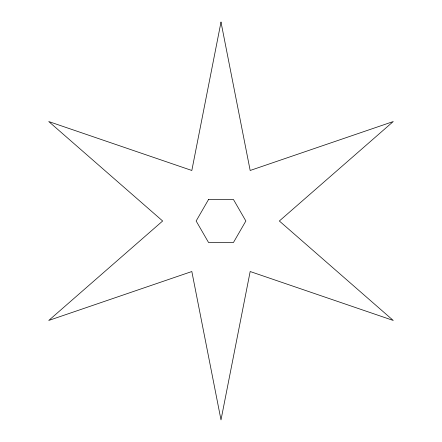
<?xml version="1.0" encoding="UTF-8"?>
<svg xmlns="http://www.w3.org/2000/svg" width="442" height="442" viewBox="0 0 442 442"><rect width="100%" height="100%" fill="white"/><g stroke="black" fill="none" stroke-linecap="round" stroke-linejoin="round"><path stroke-width="0.66" d="M221 22.1L191.828 170.474L48.747 121.55L162.656 221L48.747 320.45L191.828 271.526L221 419.9L250.172 271.526L393.253 320.45L279.344 221L393.253 121.55L250.172 170.474L221 22.1M208.569 199.469L196.137 221L208.569 242.531L233.431 242.531L245.862 221L233.431 199.469L208.569 199.469"/></g></svg>
